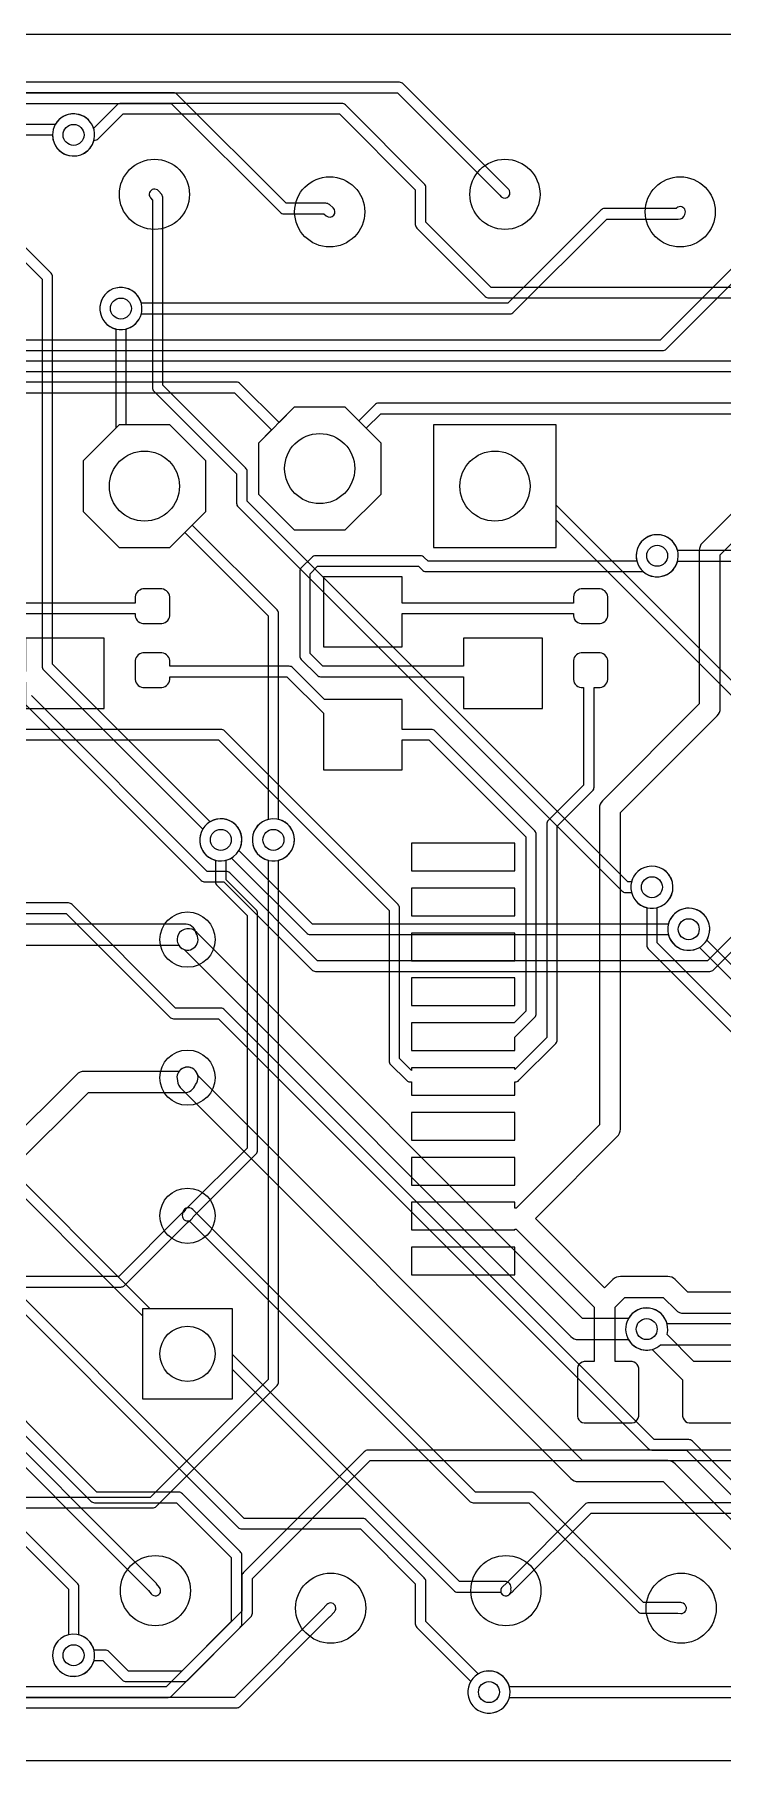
# Model space of a CAD drawing. Header units: millimetres. Extents: x 0 to 68.5, y 0 to 25.
# Drawn here: x 35.63 to 45.6, y 0 to 25 of the extents above; entities that cross this region are included whole.
import ezdxf

# ---------------------------------------------------------------- set-up
doc = ezdxf.new("R2010")
doc.units = ezdxf.units.MM

msp = doc.modelspace()

# ---------------------------------------------------------------- linework, layer by layer
at = {"layer": '16_copper'}
for points in [[(24.797, 24.155), (40.888, 24.155), (42.373, 22.671, 0.999581), (42.511, 22.743), (42.51, 22.745, 0.06891), (42.497, 22.761), (40.973, 24.285, 0.198912), (40.919, 24.308), (24.765, 24.308, 0.198912)], [(47.746, 21.336), (42.246, 21.336), (41.3, 22.282), (41.3, 22.784, 0.198912), (41.278, 22.838), (40.135, 23.981, 0.198912), (40.081, 24.003), (36.881, 24.003, 0.198912), (36.827, 23.981), (36.485, 23.639), (36.477, 23.663, 1), (35.913, 23.429), (35.934, 23.386, 0.6128), (36.477, 23.429), (36.491, 23.47, 0.229911), (36.554, 23.492), (36.912, 23.851), (40.05, 23.851), (41.148, 22.752), (41.148, 22.25, 0.198912), (41.17, 22.197), (42.161, 21.206, 0.198912), (42.215, 21.184), (47.777, 21.184)], [(34.857, 22.338), (35.738, 21.457), (35.738, 15.85, 0.198912), (35.76, 15.796), (38.066, 13.49, 0.774993), (38.484, 13.072), (39.57, 11.986, 0.198912), (39.624, 11.963), (44.815, 11.963), (44.828, 11.923), (44.85, 11.88), (44.878, 11.841), (44.912, 11.807), (44.951, 11.779), (44.993, 11.757), (45.039, 11.742), (45.086, 11.735), (45.134, 11.735), (45.182, 11.742, 1), (45.039, 12.337), (44.993, 12.322, 0.235702), (44.815, 12.116), (39.656, 12.116), (38.592, 13.18, 0.774993), (38.173, 13.598), (35.89, 15.881), (35.89, 21.488, 0.198912), (35.868, 21.542), (34.953, 22.457, 0.102919)], [(46.527, 19.66), (40.615, 19.66, 0.198912), (40.561, 19.637), (40.328, 19.404), (40.13, 19.602), (39.394, 19.602), (38.873, 19.081), (38.873, 18.344), (39.394, 17.824), (40.13, 17.824), (40.651, 18.344), (40.651, 19.081), (40.435, 19.296), (40.646, 19.507), (46.558, 19.507, 0.198912)], [(52.991, 8.382), (43.191, 18.182), (43.191, 19.348), (41.413, 19.348), (41.413, 17.57), (43.191, 17.57), (43.191, 17.966), (47.479, 13.678), (45.384, 11.582), (39.732, 11.582), (38.459, 12.855, 0.198912), (38.405, 12.878), (38.132, 12.878), (35.585, 15.424)], [(45.872, 17.526), (44.949, 17.526, 0.991753), (44.356, 17.378), (44.371, 17.333, 0.720233), (44.949, 17.374), (45.841, 17.374)], [(35.455, 15.339), (38.046, 12.748, 0.198912), (38.1, 12.725), (38.373, 12.725), (39.646, 11.452, 0.198912), (39.7, 11.43), (45.415, 11.43, 0.198912), (45.469, 11.452), (47.587, 13.57)], [(47.199, 2.591), (45.164, 4.626, 0.198912), (45.11, 4.648), (44.609, 4.648), (38.382, 10.874, 0.198912), (38.329, 10.897), (37.674, 10.897), (36.173, 12.398, 0.198912), (36.119, 12.421), (32.909, 12.421, 0.991753), (32.316, 12.273), (32.331, 12.227, 0.720233), (32.909, 12.268), (36.087, 12.268), (37.589, 10.767, 0.198912), (37.643, 10.744), (38.297, 10.744), (44.523, 4.518, 0.198912), (44.577, 4.496), (45.079, 4.496), (47.114, 2.461, 0.198912)], [(45.949, 6.325), (44.797, 6.325, 0.671938), (44.236, 6.401), (43.573, 6.401), (37.979, 11.995, 0.527475), (37.71, 11.958), (37.699, 11.93), (37.694, 11.899), (37.695, 11.868, 0.248317), (37.796, 11.747), (43.402, 6.141, 0.198912), (43.51, 6.096), (44.236, 6.096, 0.474686), (44.703, 6.02), (45.885, 6.02)], [(46.361, 2.851), (44.913, 4.299, 0.198912), (44.806, 4.343), (43.573, 4.343), (38, 9.916), (37.986, 9.949), (37.972, 9.976, 0.773613), (37.694, 9.876), (37.7, 9.845, 0.222729), (37.764, 9.722), (43.402, 4.083, 0.198912), (43.51, 4.039), (44.742, 4.039), (46.101, 2.68)], [(34.846, 8.785), (37.192, 6.439), (37.192, 5.236), (38.5, 5.236), (38.5, 5.664), (41.704, 2.461, 0.198912), (41.758, 2.438), (42.388, 2.438), (42.388, 2.437), (42.398, 2.417), (42.412, 2.401), (42.431, 2.39), (42.452, 2.384), (42.474, 2.385, 0.374459), (42.537, 2.462), (42.533, 2.483, 0.517492), (42.443, 2.591), (41.789, 2.591), (38.5, 5.88), (38.5, 6.544), (37.303, 6.544), (34.976, 8.871)], [(34.312, 7.642), (38.58, 3.375, 0.198912), (38.633, 3.353), (40.354, 3.353), (41.148, 2.559), (41.148, 1.981, 0.198912), (41.17, 1.927), (41.952, 1.146), (41.932, 1.108), (41.918, 1.062), (41.91, 1.015), (41.91, 0.967), (41.918, 0.919), (41.932, 0.874), (41.954, 0.831), (41.982, 0.792), (42.016, 0.758), (42.055, 0.73), (42.098, 0.708), (42.143, 0.693), (42.191, 0.686), (42.239, 0.686), (42.286, 0.693, 1), (42.143, 1.288), (42.098, 1.273), (42.06, 1.254), (41.3, 2.013), (41.3, 2.591, 0.198912), (41.278, 2.645), (40.44, 3.483, 0.198912), (40.386, 3.505), (38.665, 3.505), (34.442, 7.728)], [(34.411, 5.791), (36.446, 3.756, 0.198912), (36.5, 3.734), (37.687, 3.734), (38.481, 2.94), (38.481, 2.013), (37.764, 1.295), (36.989, 1.295), (36.706, 1.578, 0.198912), (36.652, 1.6), (36.491, 1.6, 0.991753), (35.898, 1.453), (35.913, 1.407, 0.720233), (36.491, 1.448), (36.621, 1.448), (36.903, 1.165, 0.198912), (36.957, 1.143), (37.795, 1.143), (37.804, 1.144, 0.169977), (37.849, 1.165), (38.611, 1.927, 0.198912), (38.633, 1.981), (38.633, 2.972, 0.198912), (38.611, 3.026), (37.773, 3.864, 0.198912), (37.719, 3.886), (36.531, 3.886), (34.496, 5.921, 0.198912)]]:
    msp.add_lwpolyline(points, format="xyb", dxfattribs=at)
for points in [[(44.648, 12.352, 1), (44.506, 12.946), (44.46, 12.932, 0.235702), (44.281, 12.725), (44.228, 12.725), (38.71, 18.243), (38.71, 18.669, 0.198912), (38.687, 18.723), (37.49, 19.92), (37.49, 22.631, 0.181276), (37.472, 22.681), (37.425, 22.735, 1), (37.31, 22.635), (37.338, 22.603), (37.338, 19.888, 0.198912), (37.36, 19.834), (38.557, 18.637), (38.557, 18.212, 0.198912), (38.58, 18.158), (44.142, 12.595, 0.198912), (44.196, 12.573), (44.281, 12.573), (44.295, 12.532), (44.316, 12.489), (44.345, 12.451), (44.378, 12.417), (44.417, 12.389), (44.46, 12.367), (44.506, 12.352), (44.553, 12.344), (44.601, 12.344)], [(39.162, 13.038, 0.781641), (39.167, 13.631), (39.167, 16.612, 0.198912), (39.144, 16.665), (37.915, 17.895), (38.111, 18.09), (38.111, 18.827), (37.59, 19.348), (36.957, 19.348), (36.957, 20.735, 0.991753), (36.809, 21.328), (36.764, 21.314, 0.720233), (36.805, 20.735), (36.805, 19.299), (36.333, 18.827), (36.333, 18.09), (36.854, 17.57), (37.59, 17.57), (37.807, 17.787), (39.014, 16.58), (39.014, 13.631), (38.974, 13.617), (38.931, 13.596), (38.892, 13.567), (38.858, 13.534), (38.83, 13.495), (38.808, 13.452), (38.793, 13.406), (38.786, 13.359), (38.786, 13.311), (38.793, 13.264), (38.808, 13.218), (38.83, 13.175), (38.858, 13.136), (38.892, 13.103), (38.931, 13.074), (38.974, 13.053), (39.019, 13.038), (39.067, 13.03), (39.115, 13.03)], [(45.015, 2.131), (45.036, 2.138, 0.548414), (45.047, 2.266), (45.028, 2.277, 0.204627), (44.958, 2.286), (44.456, 2.286), (42.878, 3.864, 0.198912), (42.824, 3.886), (42.018, 3.886), (37.925, 7.979, 0.702533), (37.774, 7.916), (37.77, 7.894, 0.531217), (37.87, 7.818), (41.932, 3.756, 0.198912), (41.986, 3.734), (42.793, 3.734), (44.371, 2.156, 0.198912), (44.425, 2.134), (44.954, 2.134), (44.994, 2.13)], [(37.399, 2.386, 0.544697), (37.441, 2.507), (37.398, 2.561, 0.030687), (37.392, 2.568), (34.649, 5.312, 0.198912), (34.595, 5.334), (34.129, 5.334, 0.991753), (33.536, 5.186), (33.55, 5.141, 0.720233), (34.129, 5.182), (34.563, 5.182), (37.281, 2.464), (37.321, 2.413), (37.336, 2.398), (37.356, 2.388), (37.377, 2.384)], [(38.566, 0.763, 0.169977), (38.611, 0.784), (39.906, 2.08, 0.007273), (39.908, 2.081), (39.976, 2.154, 1), (39.865, 2.258), (39.798, 2.187), (38.526, 0.914), (22.13, 0.914), (20.018, 3.026, 0.198912), (19.964, 3.048), (17.669, 3.048, 0.991753), (17.076, 2.9), (17.091, 2.855, 0.720233), (17.669, 2.896), (19.933, 2.896), (22.044, 0.784, 0.198912), (22.098, 0.762), (38.557, 0.762)]]:
    msp.add_lwpolyline(points, format="xyb", close=True, dxfattribs=at)
at = {"layer": '1_copper'}
for points in [[(29.75, 24.003), (37.611, 24.003), (39.189, 22.425, 0.198912), (39.243, 22.403), (39.824, 22.403), (39.857, 22.374, 1), (39.957, 22.489), (39.903, 22.536, 0.181486), (39.853, 22.555), (39.275, 22.555), (37.697, 24.133, 0.198912), (37.643, 24.155), (29.718, 24.155, 0.198912)], [(34.322, 23.546), (35.89, 23.546, 0.961483), (36.5, 23.522), (36.5, 23.57, 0.736886), (35.931, 23.698), (34.29, 23.698, 0.198912)], [(33.9, 20.422), (44.729, 20.422, 0.198912), (44.783, 20.444), (46.895, 22.555)], [(47.441, 20.269), (34.061, 20.269, 0.198912)], [(34.093, 20.117), (47.473, 20.117, 0.198912)], [(47.136, 19.463), (45.307, 17.634, 0.198912), (45.263, 17.526), (45.263, 15.303), (43.86, 13.9, 0.198912), (43.815, 13.792), (43.815, 9.207), (42.609, 8.001), (42.591, 8.001), (42.591, 8.085), (41.091, 8.085), (41.091, 7.685), (42.591, 7.685), (42.591, 7.696), (42.609, 7.696), (43.739, 6.566), (43.739, 5.779), (43.594, 5.779), (43.566, 5.771), (43.54, 5.756), (43.52, 5.736), (43.505, 5.71), (43.498, 5.682), (43.498, 4.986), (43.505, 4.958), (43.52, 4.932), (43.54, 4.912), (43.566, 4.897), (43.594, 4.889), (44.29, 4.889), (44.318, 4.897), (44.344, 4.912), (44.364, 4.932), (44.379, 4.958), (44.387, 4.986), (44.387, 5.682), (44.379, 5.71), (44.364, 5.736), (44.344, 5.756), (44.318, 5.771), (44.29, 5.779), (44.044, 5.779), (44.044, 6.566), (44.183, 6.706), (44.742, 6.706), (44.926, 6.522, 0.198912), (45.034, 6.477), (50.355, 6.477)], [(50.355, 6.782), (45.097, 6.782), (44.913, 6.966, 0.198912), (44.806, 7.01), (44.12, 7.01, 0.198912), (44.012, 6.966), (43.891, 6.845), (42.888, 7.849), (44.075, 9.036, 0.198912), (44.12, 9.144), (44.12, 13.729), (45.523, 15.132, 0.198912), (45.568, 15.24), (45.568, 17.463), (47.307, 19.202)], [(34.608, 14.783), (38.297, 14.783), (40.767, 12.313), (40.767, 10.135, 0.198912), (40.789, 10.081), (41.018, 9.852, 0.263942), (41.091, 9.83), (41.091, 9.635), (42.591, 9.635), (42.591, 9.83, 0.215315), (42.65, 9.852), (43.183, 10.386, 0.198912), (43.205, 10.439), (43.205, 13.532), (43.716, 14.043, 0.198912), (43.739, 14.097), (43.739, 15.543), (43.825, 15.543), (43.849, 15.548), (43.872, 15.558), (43.893, 15.571), (43.91, 15.589), (43.924, 15.609), (43.933, 15.632), (43.938, 15.656), (43.938, 15.931), (43.933, 15.955), (43.924, 15.978), (43.91, 15.998), (43.893, 16.016), (43.872, 16.029), (43.849, 16.039), (43.825, 16.044), (43.551, 16.044), (43.527, 16.039), (43.504, 16.029), (43.483, 16.016), (43.466, 15.998), (43.452, 15.978), (43.443, 15.955), (43.438, 15.931), (43.438, 15.656), (43.443, 15.632), (43.452, 15.609), (43.466, 15.589), (43.483, 15.571), (43.504, 15.558), (43.527, 15.548), (43.551, 15.543), (43.586, 15.543), (43.586, 14.129), (43.075, 13.617, 0.198912), (43.053, 13.564), (43.053, 10.471), (42.591, 10.009), (42.591, 10.035), (41.091, 10.035), (41.091, 9.995), (40.919, 10.166), (40.919, 12.344, 0.198912), (40.897, 12.398), (38.382, 14.913, 0.198912), (38.329, 14.935), (34.608, 14.935)], [(30.632, 6.858), (36.881, 6.858), (36.889, 6.859, 0.169977), (36.935, 6.88), (37.846, 7.792), (37.894, 7.831), (37.899, 7.836, 0.154444), (37.929, 7.875), (38.84, 8.785, 0.198912), (38.862, 8.839), (38.862, 12.268, 0.198912), (38.84, 12.322), (38.405, 12.757), (38.405, 13.039, 0.991753), (38.257, 13.632), (38.212, 13.617, 0.720233), (38.252, 13.039), (38.252, 12.725, 0.198912), (38.275, 12.672), (38.71, 12.237), (38.71, 8.871), (37.818, 7.979, 0.028745), (37.81, 7.97), (37.79, 7.943, 0.185277), (37.741, 7.902), (36.849, 7.01), (30.664, 7.01)], [(31.766, 3.658), (37.338, 3.658, 0.198912), (37.392, 3.68), (39.144, 5.433, 0.198912), (39.167, 5.486), (39.167, 13.039, 0.991753), (39.019, 13.632), (38.974, 13.617, 0.720233), (39.014, 13.039), (39.014, 5.518), (37.306, 3.81), (31.766, 3.81)], [(47.809, 8.687), (44.653, 11.843), (44.653, 12.353, 0.991753), (44.506, 12.946), (44.46, 12.932, 0.720233), (44.501, 12.353), (44.501, 11.811, 0.198912), (44.523, 11.757), (47.724, 8.557, 0.198912)], [(35.357, 11.811), (37.715, 11.811), (37.721, 11.803), (37.741, 11.78, 0.857946), (37.98, 11.963), (37.971, 11.977, 0.392254), (37.795, 12.116), (35.42, 12.116)], [(35.312, 8.579), (36.411, 9.677), (37.795, 9.677, 0.350066), (37.962, 9.792), (37.98, 9.817, 0.857957), (37.74, 10), (37.73, 9.988), (37.724, 9.982), (36.347, 9.982, 0.198912), (36.24, 9.938), (35.141, 8.839)], [(45.814, 5.779), (45.186, 5.779), (44.796, 6.169, 0.936961), (44.218, 6.365), (44.204, 6.32, 0.568911), (44.58, 5.954), (45.022, 5.512), (45.022, 4.986), (45.029, 4.958), (45.044, 4.932), (45.064, 4.912), (45.09, 4.897), (45.118, 4.889), (45.814, 4.889)], [(34.366, 0.914), (37.567, 0.914), (37.575, 0.916, 0.169977), (37.62, 0.937), (38.763, 2.08, 0.198912), (38.786, 2.134), (38.786, 2.635), (40.494, 4.343), (45.729, 4.343, 0.991753)], [(45.729, 4.496), (40.462, 4.496, 0.198912), (40.408, 4.473), (38.656, 2.721, 0.198912), (38.633, 2.667), (38.633, 2.165), (37.535, 1.067), (34.398, 1.067)], [(47.517, 3.734), (43.663, 3.734, 0.198912), (43.609, 3.711), (42.467, 2.569), (42.409, 2.516), (42.395, 2.499), (42.387, 2.479), (42.385, 2.457), (42.389, 2.435), (42.398, 2.416), (42.413, 2.4), (42.432, 2.389), (42.453, 2.384), (42.475, 2.385, 0.1414), (42.513, 2.404), (42.572, 2.459, 0.008977), (42.573, 2.461), (43.694, 3.581), (47.549, 3.581, 0.198912)], [(35.249, 3.353), (36.119, 2.483), (36.119, 1.82, 0.991753), (36.266, 1.227), (36.312, 1.242, 0.720233), (36.271, 1.82), (36.271, 2.515, 0.198912), (36.249, 2.568), (35.334, 3.483, 0.198912)], [(51.099, 1.067), (42.511, 1.067), (42.497, 1.108), (42.475, 1.15), (42.447, 1.189), (42.413, 1.223), (42.375, 1.251), (42.332, 1.273), (42.286, 1.288), (42.239, 1.295), (42.191, 1.295), (42.143, 1.288), (42.098, 1.273), (42.055, 1.251), (42.016, 1.223), (41.982, 1.189), (41.954, 1.15), (41.932, 1.108), (41.918, 1.062), (41.91, 1.015), (41.91, 0.967), (41.918, 0.919), (41.932, 0.874), (41.954, 0.831), (41.982, 0.792), (42.016, 0.758), (42.055, 0.73), (42.098, 0.708), (42.143, 0.693), (42.191, 0.686), (42.239, 0.686), (42.286, 0.693, 0.277562), (42.511, 0.914), (51.13, 0.914, 0.198912)]]:
    msp.add_lwpolyline(points, format="xyb", dxfattribs=at)
for points in [[(46.809, 22.685), (44.698, 20.574), (33.9, 20.574)], [(34.608, 16.612), (37.088, 16.612), (37.088, 16.581), (37.093, 16.557), (37.102, 16.534), (37.116, 16.514), (37.133, 16.496), (37.154, 16.483), (37.177, 16.473), (37.201, 16.469), (37.475, 16.469), (37.499, 16.473), (37.522, 16.483), (37.543, 16.496), (37.56, 16.514), (37.574, 16.534), (37.583, 16.557), (37.588, 16.581), (37.588, 16.856), (37.583, 16.88), (37.574, 16.903), (37.56, 16.923), (37.543, 16.941), (37.522, 16.954), (37.499, 16.964), (37.475, 16.969), (37.201, 16.969), (37.177, 16.964), (37.154, 16.954), (37.133, 16.941), (37.116, 16.923), (37.102, 16.903), (37.093, 16.88), (37.088, 16.856), (37.088, 16.764), (34.608, 16.764)]]:
    msp.add_lwpolyline(points, dxfattribs=at)
for points in [[(36.952, 20.734, 0.277562), (37.177, 20.955), (42.52, 20.955, 0.198912), (42.573, 20.977), (43.923, 22.327), (44.958, 22.327, 0.388073), (45.054, 22.394), (45.061, 22.414, 0.548413), (44.971, 22.506), (44.951, 22.498, 0.077802), (44.927, 22.479), (43.891, 22.479, 0.198912), (43.837, 22.457), (42.488, 21.107), (37.177, 21.107), (37.163, 21.148), (37.141, 21.191), (37.113, 21.23), (37.079, 21.264), (37.041, 21.292), (36.998, 21.314), (36.952, 21.328), (36.905, 21.336), (36.857, 21.336), (36.809, 21.328), (36.764, 21.314), (36.721, 21.292), (36.682, 21.264), (36.648, 21.23), (36.62, 21.191), (36.598, 21.148), (36.584, 21.103), (36.576, 21.055), (36.576, 21.007), (36.584, 20.96), (36.598, 20.914), (36.62, 20.871), (36.648, 20.833), (36.682, 20.799), (36.721, 20.771), (36.764, 20.749), (36.809, 20.734), (36.857, 20.726), (36.905, 20.726)], [(40.651, 18.344), (40.651, 19.081), (40.13, 19.602), (39.394, 19.602), (39.173, 19.381), (38.611, 19.942, 0.198912), (38.557, 19.964), (34.214, 19.964, 0.198912), (34.16, 19.942), (33.59, 19.372), (33.582, 19.396, 1), (33.017, 19.162), (33.039, 19.119, 0.6128), (33.582, 19.162), (33.595, 19.202, 0.229911), (33.658, 19.225), (34.245, 19.812), (38.526, 19.812), (39.065, 19.273), (38.873, 19.081), (38.873, 18.344), (39.394, 17.824), (40.13, 17.824)], [(42.989, 16.256), (41.846, 16.256), (41.846, 15.85), (39.808, 15.85), (39.624, 16.034), (39.624, 17.19), (39.732, 17.297), (41.193, 17.297), (41.247, 17.244, 0.198912), (41.3, 17.221), (44.451, 17.221), (44.455, 17.217), (44.493, 17.189, 1), (44.813, 17.71), (44.77, 17.732, 0.618513), (44.357, 17.374), (41.332, 17.374), (41.278, 17.427, 0.198912), (41.224, 17.45), (39.7, 17.45, 0.198912), (39.646, 17.427), (39.494, 17.275, 0.198912), (39.472, 17.221), (39.472, 16.002, 0.198912), (39.494, 15.948), (39.723, 15.72, 0.198912), (39.776, 15.697), (41.846, 15.697), (41.846, 15.24), (42.989, 15.24)], [(36.64, 16.256), (35.497, 16.256), (35.497, 15.773), (35.272, 15.773, 0.991753), (34.679, 15.626), (34.693, 15.58, 0.720233), (35.272, 15.621), (35.497, 15.621), (35.497, 15.24), (36.64, 15.24)], [(42.591, 10.479), (42.878, 10.767, 0.198912), (42.901, 10.82), (42.901, 13.411, 0.198912), (42.878, 13.465), (41.43, 14.913, 0.198912), (41.377, 14.935), (40.958, 14.935), (40.958, 15.367), (39.833, 15.367), (39.373, 15.827, 0.198912), (39.319, 15.85), (37.588, 15.85), (37.588, 15.931), (37.583, 15.955), (37.574, 15.978), (37.56, 15.998), (37.543, 16.016), (37.522, 16.029), (37.499, 16.039), (37.475, 16.044), (37.201, 16.044), (37.177, 16.039), (37.154, 16.029), (37.133, 16.016), (37.116, 15.998), (37.102, 15.978), (37.093, 15.955), (37.088, 15.931), (37.088, 15.656), (37.093, 15.632), (37.102, 15.609), (37.116, 15.589), (37.133, 15.571), (37.154, 15.558), (37.177, 15.548), (37.201, 15.543), (37.475, 15.543), (37.499, 15.548), (37.522, 15.558), (37.543, 15.571), (37.56, 15.589), (37.574, 15.609), (37.583, 15.632), (37.588, 15.656), (37.588, 15.697), (39.288, 15.697), (39.815, 15.17), (39.815, 14.351), (40.958, 14.351), (40.958, 14.783), (41.345, 14.783), (42.748, 13.38), (42.748, 10.852), (42.581, 10.685), (41.091, 10.685), (41.091, 10.285), (42.591, 10.285)], [(49.841, 9.385), (48.341, 9.385), (48.341, 9.296), (47.961, 9.296), (45.373, 11.884, 0.991751), (44.85, 12.199), (44.828, 12.157, 0.720235), (45.266, 11.777), (47.876, 9.166, 0.198912), (47.93, 9.144), (48.341, 9.144), (48.341, 8.985), (49.841, 8.985)]]:
    msp.add_lwpolyline(points, format="xyb", close=True, dxfattribs=at)
for points in [[(38.111, 18.09), (38.111, 18.827), (37.59, 19.348), (36.854, 19.348), (36.333, 18.827), (36.333, 18.09), (36.854, 17.57), (37.59, 17.57)], [(43.191, 19.348), (41.413, 19.348), (41.413, 17.57), (43.191, 17.57)], [(40.958, 16.612), (43.438, 16.612), (43.438, 16.581), (43.443, 16.557), (43.452, 16.534), (43.466, 16.514), (43.483, 16.496), (43.504, 16.483), (43.527, 16.473), (43.551, 16.469), (43.825, 16.469), (43.849, 16.473), (43.872, 16.483), (43.893, 16.496), (43.91, 16.514), (43.924, 16.534), (43.933, 16.557), (43.938, 16.581), (43.938, 16.856), (43.933, 16.88), (43.924, 16.903), (43.91, 16.923), (43.893, 16.941), (43.872, 16.954), (43.849, 16.964), (43.825, 16.969), (43.551, 16.969), (43.527, 16.964), (43.504, 16.954), (43.483, 16.941), (43.466, 16.923), (43.452, 16.903), (43.443, 16.88), (43.438, 16.856), (43.438, 16.764), (40.958, 16.764), (40.958, 17.145), (39.815, 17.145), (39.815, 16.129), (40.958, 16.129)], [(42.591, 13.285), (41.091, 13.285), (41.091, 12.885), (42.591, 12.885)], [(42.591, 12.635), (41.091, 12.635), (41.091, 12.235), (42.591, 12.235)], [(42.591, 11.985), (41.091, 11.985), (41.091, 11.585), (42.591, 11.585)], [(42.591, 11.335), (41.091, 11.335), (41.091, 10.935), (42.591, 10.935)], [(42.591, 9.385), (41.091, 9.385), (41.091, 8.985), (42.591, 8.985)], [(42.591, 8.735), (41.091, 8.735), (41.091, 8.335), (42.591, 8.335)], [(42.591, 7.435), (41.091, 7.435), (41.091, 7.035), (42.591, 7.035)], [(38.5, 6.544), (37.192, 6.544), (37.192, 5.236), (38.5, 5.236)]]:
    msp.add_lwpolyline(points, close=True, dxfattribs=at)
at = {"layer": 'drills_PTH'}
for centre, radius in [((37.367, 22.685), 0.508), ((42.447, 22.685), 0.508), ((39.907, 22.431), 0.508), ((44.987, 22.431), 0.508), ((39.762, 18.713), 0.508), ((37.222, 18.459), 0.508), ((42.302, 18.459), 0.508), ((37.846, 11.89), 0.4), ((37.846, 9.89), 0.4), ((37.846, 7.89), 0.4), ((37.846, 5.89), 0.4), ((37.381, 2.46), 0.508), ((42.461, 2.46), 0.508), ((39.921, 2.206), 0.508), ((45.001, 2.206), 0.508)]:
    msp.add_circle(centre, radius, dxfattribs=at)
at = {"layer": 'drills_via_1_16'}
for centre in [(36.195, 23.546), (36.881, 21.031), (44.653, 17.45), (38.329, 13.335), (39.091, 13.335), (44.577, 12.649), (45.11, 12.04), (44.501, 6.248), (36.195, 1.524), (42.215, 0.991)]:
    msp.add_circle(centre, 0.152, dxfattribs=at)
at = {"layer": 'outline'}
for points in [[(65.5, 25), (2.25, 25)], [(2.25, 0), (65.5, 0)]]:
    msp.add_lwpolyline(points, dxfattribs=at)

doc.saveas('drawing.dxf')
